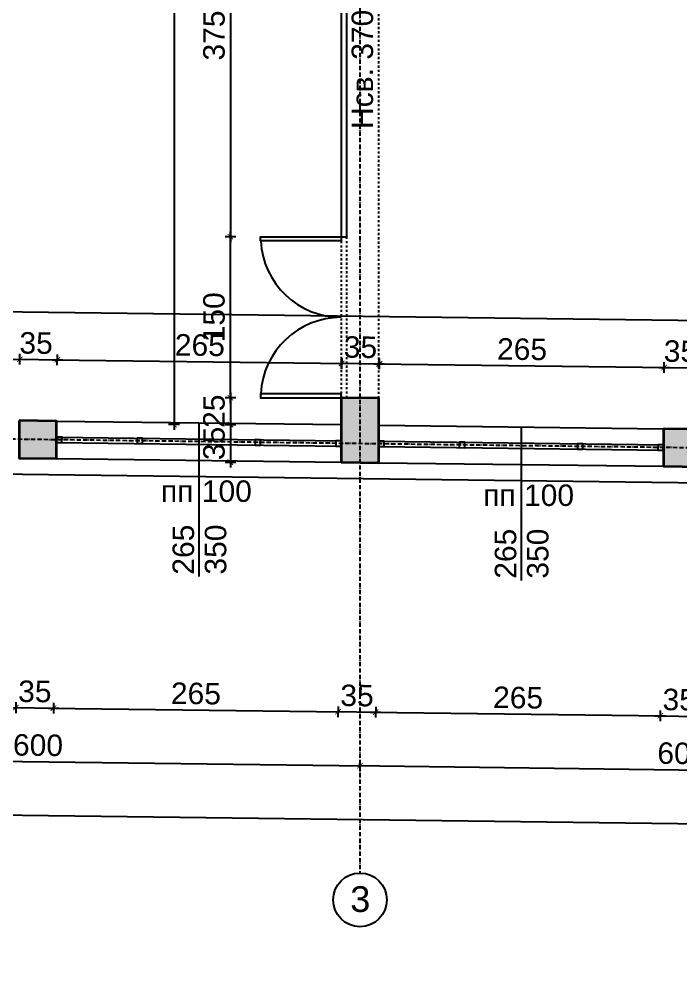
# Model space of a CAD drawing. Header units: inches. Extents: x -72385 to 39588, y -6525 to 66685.
# Drawn here: x -51102 to -50486, y 7801 to 8686 of the extents above; entities that cross this region are included whole.
import ezdxf

# ---------------------------------------------------------------- set-up
doc = ezdxf.new("R2010")
doc.units = ezdxf.units.IN
doc.header["$MEASUREMENT"] = 0
doc.linetypes.add('DashDot', pattern=[0.6, 0.4, -0.1, 0, -0.1])
doc.linetypes.add('Hidden', pattern=[0.4, 0.2, -0.2])
for name, color, linetype, lineweight in [('Врати', 251, 'Continuous', 25), ('Изгледни линии', 253, 'Continuous', 25), ('Надписи Hсв', 252, 'Continuous', 25), ('Надписи коти външни', 252, 'Continuous', 25), ('Надписи коти вътрешни', 252, 'Continuous', 25), ('Надписи Оси', 252, 'Continuous', 25), ('Надписи прозорци', 252, 'Continuous', 25), ('Оси', 252, 'DashDot', 25), ('Прозорци', 251, 'Continuous', 25), ('Пунктир', 253, 'Hidden', 25), ('Разрезни линии', 7, 'Continuous', 35), ('Щрих стени', 254, 'Continuous', 25)]:
    doc.layers.add(name, color=color, linetype=linetype, lineweight=lineweight)
doc.styles.add('Arial Regular', font='arial.ttf')
doc.styles.get("Standard").update_dxf_attribs({"font": 'arial.ttf'})
doc.dimstyles.new('Annotative', dxfattribs={"dimscale": 0, "dimtxt": 20, "dimasz": 5, "dimexe": 5, "dimexo": 5, "dimgap": 5, "dimtad": 1, "dimdec": 0, "dimzin": 0, "dimdsep": 46, "dimtxsty": 'Standard', "dimblk": 'ARCHTICK', "dimcen": 5, "dimdle": 5, "dimadec": 0, "dimazin": 0, "dimtfac": 1, "dimtdec": 0, "dimtofl": 0, "dimtmove": 0, "dimatfit": 3, "dimldrblk": 'ARCHTICK', "dimfxl": 5, "dimfxlon": 1, "dimtolj": 1, "dimtzin": 0, "dimarcsym": 1})

# ---------------------------------------------------------------- blocks, each defined once
blk = doc.blocks.new('_ArchTick')
at = {"color": 0, "linetype": 'ByBlock', "const_width": 0.15}
blk.add_lwpolyline([(-0.5, -0.5), (0.5, 0.5)], dxfattribs=at)
blk = doc.blocks.new('*D655')
at = {"layer": 'Defpoints', "color": 0, "ltscale": 50, "transparency": 16777216}
for p in [(-50802.34, 8858.1), (-50905.51, 8483.08), (-50803.06, 8483.08)]:
    blk.add_point(p, dxfattribs=at)
at = {"layer": 'Надписи коти вътрешни', "color": 0, "lineweight": -2, "ltscale": 50, "transparency": 16777216}
for p, q in [((-50905.51, 8863.1), (-50905.51, 8478.08)), ((-50900.51, 8858.1), (-50910.51, 8858.1)), ((-50900.51, 8483.08), (-50910.51, 8483.08))]:
    blk.add_line(p, q, dxfattribs=at)
at = {"layer": 'Надписи коти вътрешни', "color": 0, "lineweight": -2, "ltscale": 50, "transparency": 16777216, "xscale": 5, "yscale": 5, "zscale": 5}
for p, rotation in [((-50905.51, 8858.1), 90), ((-50905.51, 8483.08), 270)]:
    blk.add_blockref('_ArchTick', p, dxfattribs=dict(at, rotation=rotation))
at = {"layer": 'Надписи коти вътрешни', "color": 0, "ltscale": 50, "transparency": 16777216, "insert": (-50920.72, 8670.59), "char_height": 20, "attachment_point": 5, "rotation": 90}
blk.add_mtext('\\A1;375', dxfattribs=at)
blk = doc.blocks.new('*D656')
at = {"layer": 'Defpoints', "color": 0, "ltscale": 50, "transparency": 16777216}
for p in [(-50802.34, 8333.06), (-50905.51, 8308.06), (-50802.34, 8308.06)]:
    blk.add_point(p, dxfattribs=at)
at = {"layer": 'Надписи коти вътрешни', "color": 0, "lineweight": -2, "ltscale": 50, "transparency": 16777216}
for p, q in [((-50905.51, 8338.06), (-50905.51, 8303.06)), ((-50900.51, 8333.06), (-50910.51, 8333.06)), ((-50900.51, 8308.06), (-50910.51, 8308.06))]:
    blk.add_line(p, q, dxfattribs=at)
at = {"layer": 'Надписи коти вътрешни', "color": 0, "lineweight": -2, "ltscale": 50, "transparency": 16777216, "xscale": 5, "yscale": 5, "zscale": 5}
for p, rotation in [((-50905.51, 8333.06), 90), ((-50905.51, 8308.06), 270)]:
    blk.add_blockref('_ArchTick', p, dxfattribs=dict(at, rotation=rotation))
at = {"layer": 'Надписи коти вътрешни', "color": 0, "ltscale": 50, "transparency": 16777216, "insert": (-50920.72, 8320.56), "char_height": 20, "attachment_point": 5, "rotation": 90}
blk.add_mtext('\\A1;25', dxfattribs=at)
blk = doc.blocks.new('*D643')
at = {"layer": 'Defpoints', "color": 0, "ltscale": 50, "transparency": 16777216}
for p in [(-50802.34, 10073.2), (-50958.01, 8308.06), (-50802.34, 8308.06)]:
    blk.add_point(p, dxfattribs=at)
at = {"layer": 'Надписи коти вътрешни', "color": 0, "lineweight": -2, "ltscale": 50, "transparency": 16777216}
for p, q in [((-50953.01, 10073.2), (-50963.01, 10073.2)), ((-50958.01, 10078.2), (-50958.01, 8303.06)), ((-50953.01, 8308.06), (-50963.01, 8308.06))]:
    blk.add_line(p, q, dxfattribs=at)
at = {"layer": 'Надписи коти вътрешни', "color": 0, "lineweight": -2, "ltscale": 50, "transparency": 16777216, "xscale": 5, "yscale": 5, "zscale": 5}
for p, rotation in [((-50958.01, 10073.2), 90), ((-50958.01, 8308.06), 270)]:
    blk.add_blockref('_ArchTick', p, dxfattribs=dict(at, rotation=rotation))
at = {"layer": 'Надписи коти вътрешни', "color": 0, "ltscale": 50, "transparency": 16777216, "insert": (-50973.23, 9190.63), "char_height": 20, "attachment_point": 5, "rotation": 90}
blk.add_mtext('\\A1;1765', dxfattribs=at)
blk = doc.blocks.new('*D644')
at = {"layer": 'Defpoints', "color": 0, "ltscale": 50, "transparency": 16777216}
for p in [(-51101.61, 8368.95), (-51367.34, 8315.25), (-51102.34, 8311.88)]:
    blk.add_point(p, dxfattribs=at)
at = {"layer": 'Надписи коти вътрешни', "color": 0, "lineweight": -2, "ltscale": 50, "transparency": 16777216}
for p, q in [((-51366.67, 8367.32), (-51366.55, 8377.32)), ((-51101.67, 8363.95), (-51101.55, 8373.95)), ((-51371.61, 8372.39), (-51096.61, 8368.89))]:
    blk.add_line(p, q, dxfattribs=at)
at = {"layer": 'Надписи коти вътрешни', "color": 0, "lineweight": -2, "ltscale": 50, "transparency": 16777216, "xscale": 5, "yscale": 5, "zscale": 5}
for p, rotation in [((-51366.61, 8372.32), 179.270628652547), ((-51101.61, 8368.95), 359.270628652547)]:
    blk.add_blockref('_ArchTick', p, dxfattribs=dict(at, rotation=rotation))
at = {"layer": 'Надписи коти вътрешни', "color": 0, "ltscale": 50, "transparency": 16777216, "insert": (-51233.92, 8385.85), "char_height": 20, "attachment_point": 5, "rotation": 359.27063}
blk.add_mtext('\\A1;265', dxfattribs=at)
blk = doc.blocks.new('*D645')
at = {"layer": 'Defpoints', "color": 0, "ltscale": 50, "transparency": 16777216}
for p in [(-51066.61, 8368.5), (-51102.34, 8311.88), (-51067.34, 8311.43)]:
    blk.add_point(p, dxfattribs=at)
at = {"layer": 'Надписи коти вътрешни', "color": 0, "lineweight": -2, "ltscale": 50, "transparency": 16777216}
for p, q in [((-51101.67, 8363.95), (-51101.55, 8373.95)), ((-51066.67, 8363.5), (-51066.55, 8373.5)), ((-51106.61, 8369.01), (-51061.61, 8368.44))]:
    blk.add_line(p, q, dxfattribs=at)
at = {"layer": 'Надписи коти вътрешни', "color": 0, "lineweight": -2, "ltscale": 50, "transparency": 16777216, "xscale": 5, "yscale": 5, "zscale": 5}
for p, rotation in [((-51101.61, 8368.95), 179.2706286525344), ((-51066.61, 8368.5), 359.2706286525344)]:
    blk.add_blockref('_ArchTick', p, dxfattribs=dict(at, rotation=rotation))
at = {"layer": 'Надписи коти вътрешни', "color": 0, "ltscale": 50, "transparency": 16777216, "insert": (-51086.42, 8383.98), "char_height": 20, "attachment_point": 5, "rotation": 359.27063}
blk.add_mtext('\\A1;35', dxfattribs=at)
blk = doc.blocks.new('*D622')
at = {"layer": 'Defpoints', "color": 0, "ltscale": 50, "transparency": 16777216}
for p in [(-50801.61, 8365.13), (-51067.34, 8311.43), (-50802.34, 8308.06)]:
    blk.add_point(p, dxfattribs=at)
at = {"layer": 'Надписи коти вътрешни', "color": 0, "lineweight": -2, "ltscale": 50, "transparency": 16777216}
for p, q in [((-51066.67, 8363.5), (-51066.55, 8373.5)), ((-51071.61, 8368.57), (-50796.61, 8365.07)), ((-50801.67, 8360.13), (-50801.55, 8370.13))]:
    blk.add_line(p, q, dxfattribs=at)
at = {"layer": 'Надписи коти вътрешни', "color": 0, "lineweight": -2, "ltscale": 50, "transparency": 16777216, "xscale": 5, "yscale": 5, "zscale": 5}
for p, rotation in [((-51066.61, 8368.5), 179.270628652547), ((-50801.61, 8365.13), 359.270628652547)]:
    blk.add_blockref('_ArchTick', p, dxfattribs=dict(at, rotation=rotation))
at = {"layer": 'Надписи коти вътрешни', "color": 0, "ltscale": 50, "transparency": 16777216, "insert": (-50933.92, 8382.03), "char_height": 20, "attachment_point": 5, "rotation": 359.27063}
blk.add_mtext('\\A1;265', dxfattribs=at)
blk = doc.blocks.new('*D623')
at = {"layer": 'Defpoints', "color": 0, "ltscale": 50, "transparency": 16777216}
for p in [(-50767.06, 8364.69), (-50802.34, 8343.06), (-50767.34, 8342.61)]:
    blk.add_point(p, dxfattribs=at)
at = {"layer": 'Надписи коти вътрешни', "color": 0, "lineweight": -2, "ltscale": 50, "transparency": 16777216}
for p, q in [((-50807.06, 8365.2), (-50762.06, 8364.63)), ((-50802.12, 8360.14), (-50801.99, 8370.14)), ((-50767.12, 8359.69), (-50766.99, 8369.69))]:
    blk.add_line(p, q, dxfattribs=at)
at = {"layer": 'Надписи коти вътрешни', "color": 0, "lineweight": -2, "ltscale": 50, "transparency": 16777216, "xscale": 5, "yscale": 5, "zscale": 5}
for p, rotation in [((-50802.06, 8365.14), 179.2706286525459), ((-50767.06, 8364.69), 359.270628652546)]:
    blk.add_blockref('_ArchTick', p, dxfattribs=dict(at, rotation=rotation))
at = {"layer": 'Надписи коти вътрешни', "color": 0, "ltscale": 50, "transparency": 16777216, "insert": (-50784.36, 8380.13), "char_height": 20, "attachment_point": 5, "rotation": 359.27063}
blk.add_mtext('\\A1;35', dxfattribs=at)
blk = doc.blocks.new('*D624')
at = {"layer": 'Defpoints', "color": 0, "ltscale": 50, "transparency": 16777216}
for p in [(-50501.61, 8361.31), (-50767.34, 8307.61), (-50502.34, 8304.24)]:
    blk.add_point(p, dxfattribs=at)
at = {"layer": 'Надписи коти вътрешни', "color": 0, "lineweight": -2, "ltscale": 50, "transparency": 16777216}
for p, q in [((-50771.61, 8364.75), (-50496.61, 8361.25)), ((-50766.67, 8359.68), (-50766.55, 8369.68)), ((-50501.67, 8356.31), (-50501.55, 8366.31))]:
    blk.add_line(p, q, dxfattribs=at)
at = {"layer": 'Надписи коти вътрешни', "color": 0, "lineweight": -2, "ltscale": 50, "transparency": 16777216, "xscale": 5, "yscale": 5, "zscale": 5}
for p, rotation in [((-50766.61, 8364.68), 179.270628652547), ((-50501.61, 8361.31), 359.270628652547)]:
    blk.add_blockref('_ArchTick', p, dxfattribs=dict(at, rotation=rotation))
at = {"layer": 'Надписи коти вътрешни', "color": 0, "ltscale": 50, "transparency": 16777216, "insert": (-50633.92, 8378.21), "char_height": 20, "attachment_point": 5, "rotation": 359.27063}
blk.add_mtext('\\A1;265', dxfattribs=at)
blk = doc.blocks.new('*D625')
at = {"layer": 'Defpoints', "color": 0, "ltscale": 50, "transparency": 16777216}
for p in [(-50466.61, 8360.87), (-50502.34, 8304.24), (-50467.34, 8303.79)]:
    blk.add_point(p, dxfattribs=at)
at = {"layer": 'Надписи коти вътрешни', "color": 0, "lineweight": -2, "ltscale": 50, "transparency": 16777216}
for p, q in [((-50501.67, 8356.31), (-50501.55, 8366.31)), ((-50466.67, 8355.87), (-50466.55, 8365.86)), ((-50506.61, 8361.37), (-50461.61, 8360.8))]:
    blk.add_line(p, q, dxfattribs=at)
at = {"layer": 'Надписи коти вътрешни', "color": 0, "lineweight": -2, "ltscale": 50, "transparency": 16777216, "xscale": 5, "yscale": 5, "zscale": 5}
for p, rotation in [((-50501.61, 8361.31), 179.2706286525344), ((-50466.61, 8360.87), 359.2706286525344)]:
    blk.add_blockref('_ArchTick', p, dxfattribs=dict(at, rotation=rotation))
at = {"layer": 'Надписи коти вътрешни', "color": 0, "ltscale": 50, "transparency": 16777216, "insert": (-50486.42, 8376.34), "char_height": 20, "attachment_point": 5, "rotation": 359.27063}
blk.add_mtext('\\A1;35', dxfattribs=at)
blk = doc.blocks.new('*D685')
at = {"layer": 'Defpoints', "color": 0, "ltscale": 50, "transparency": 16777216}
for p in [(-47201.05, 8363.57), (-51367.34, 8315.25), (-47202.34, 8262.23)]:
    blk.add_point(p, dxfattribs=at)
at = {"layer": 'Надписи коти вътрешни', "color": 0, "lineweight": -2, "ltscale": 50, "transparency": 16777216}
for p, q in [((-51366.11, 8411.59), (-51365.98, 8421.59)), ((-51371.05, 8416.65), (-47196.05, 8363.5)), ((-47201.11, 8358.57), (-47200.98, 8368.57))]:
    blk.add_line(p, q, dxfattribs=at)
at = {"layer": 'Надписи коти вътрешни', "color": 0, "lineweight": -2, "ltscale": 50, "transparency": 16777216, "xscale": 5, "yscale": 5, "zscale": 5}
for p, rotation in [((-51366.05, 8416.59), 179.2706286525471), ((-47201.05, 8363.57), 359.2706286525471)]:
    blk.add_blockref('_ArchTick', p, dxfattribs=dict(at, rotation=rotation))
at = {"layer": 'Надписи коти вътрешни', "color": 0, "ltscale": 50, "transparency": 16777216, "insert": (-49283.35, 8405.29), "char_height": 20, "attachment_point": 5, "rotation": 359.27063}
blk.add_mtext('\\A1;4165', dxfattribs=at)
blk = doc.blocks.new('*D762')
at = {"layer": 'Defpoints', "color": 0, "ltscale": 50, "transparency": 16777216}
for p in [(-50905.51, 8483.07), (-50802.34, 8483.07), (-50802.34, 8333.06)]:
    blk.add_point(p, dxfattribs=at)
at = {"layer": 'Надписи коти вътрешни', "color": 0, "lineweight": -2, "ltscale": 50, "transparency": 16777216}
for p, q in [((-50905.51, 8328.06), (-50905.51, 8488.07)), ((-50900.51, 8483.07), (-50910.51, 8483.07)), ((-50900.51, 8333.06), (-50910.51, 8333.06))]:
    blk.add_line(p, q, dxfattribs=at)
at = {"layer": 'Надписи коти вътрешни', "color": 0, "lineweight": -2, "ltscale": 50, "transparency": 16777216, "xscale": 5, "yscale": 5, "zscale": 5}
for p, rotation in [((-50905.51, 8483.07), 90), ((-50905.51, 8333.06), 270)]:
    blk.add_blockref('_ArchTick', p, dxfattribs=dict(at, rotation=rotation))
at = {"layer": 'Надписи коти вътрешни', "color": 0, "ltscale": 50, "transparency": 16777216, "insert": (-50920.72, 8408.06), "char_height": 20, "attachment_point": 5, "rotation": 90}
blk.add_mtext('\\A1;150', dxfattribs=at)
blk = doc.blocks.new('*D6048')
at = {"layer": 'Defpoints', "color": 0, "ltscale": 50, "transparency": 16777216}
for p in [(-51367.34, 8280.25), (-51102.34, 8276.87), (-51105.3, 8044.39)]:
    blk.add_point(p, dxfattribs=at)
at = {"layer": 'Надписи коти външни', "color": 0, "lineweight": -2, "ltscale": 50, "transparency": 16777216}
for p, q in [((-51375.3, 8047.83), (-51100.3, 8044.33)), ((-51370.23, 8052.77), (-51370.36, 8042.77)), ((-51105.23, 8049.39), (-51105.36, 8039.39))]:
    blk.add_line(p, q, dxfattribs=at)
at = {"layer": 'Надписи коти външни', "color": 0, "lineweight": -2, "ltscale": 50, "transparency": 16777216, "xscale": 5, "yscale": 5, "zscale": 5}
for p, rotation in [((-51370.3, 8047.77), 179.2706286525463), ((-51105.3, 8044.39), 359.2706286525462)]:
    blk.add_blockref('_ArchTick', p, dxfattribs=dict(at, rotation=rotation))
at = {"layer": 'Надписи коти външни', "color": 0, "ltscale": 50, "transparency": 16777216, "insert": (-51237.6, 8061.29), "char_height": 20, "attachment_point": 5, "rotation": 359.27063}
blk.add_mtext('\\A1;265', dxfattribs=at)
blk = doc.blocks.new('*D6049')
at = {"layer": 'Defpoints', "color": 0, "ltscale": 50, "transparency": 16777216}
for p in [(-51102.34, 8276.87), (-51067.34, 8276.43), (-51070.3, 8043.95)]:
    blk.add_point(p, dxfattribs=at)
at = {"layer": 'Надписи коти външни', "color": 0, "lineweight": -2, "ltscale": 50, "transparency": 16777216}
for p, q in [((-51105.23, 8049.39), (-51105.36, 8039.39)), ((-51070.23, 8048.95), (-51070.36, 8038.95)), ((-51110.3, 8044.46), (-51065.3, 8043.88))]:
    blk.add_line(p, q, dxfattribs=at)
at = {"layer": 'Надписи коти външни', "color": 0, "lineweight": -2, "ltscale": 50, "transparency": 16777216, "xscale": 5, "yscale": 5, "zscale": 5}
for p, rotation in [((-51105.3, 8044.39), 179.2706286525461), ((-51070.3, 8043.95), 359.2706286525461)]:
    blk.add_blockref('_ArchTick', p, dxfattribs=dict(at, rotation=rotation))
at = {"layer": 'Надписи коти външни', "color": 0, "ltscale": 50, "transparency": 16777216, "insert": (-51087.6, 8059.39), "char_height": 20, "attachment_point": 5, "rotation": 359.27063}
blk.add_mtext('\\A1;35', dxfattribs=at)
blk = doc.blocks.new('*D6050')
at = {"layer": 'Defpoints', "color": 0, "ltscale": 50, "transparency": 16777216}
for p in [(-51067.34, 8276.43), (-50802.34, 8273.05), (-50805.3, 8040.57)]:
    blk.add_point(p, dxfattribs=at)
at = {"layer": 'Надписи коти външни', "color": 0, "lineweight": -2, "ltscale": 50, "transparency": 16777216}
for p, q in [((-51070.23, 8048.95), (-51070.36, 8038.95)), ((-50805.23, 8045.57), (-50805.36, 8035.57)), ((-51075.3, 8044.01), (-50800.3, 8040.51))]:
    blk.add_line(p, q, dxfattribs=at)
at = {"layer": 'Надписи коти външни', "color": 0, "lineweight": -2, "ltscale": 50, "transparency": 16777216, "xscale": 5, "yscale": 5, "zscale": 5}
for p, rotation in [((-51070.3, 8043.95), 179.2706286525447), ((-50805.3, 8040.57), 359.2706286525447)]:
    blk.add_blockref('_ArchTick', p, dxfattribs=dict(at, rotation=rotation))
at = {"layer": 'Надписи коти външни', "color": 0, "ltscale": 50, "transparency": 16777216, "insert": (-50937.6, 8057.47), "char_height": 20, "attachment_point": 5, "rotation": 359.27063}
blk.add_mtext('\\A1;265', dxfattribs=at)
blk = doc.blocks.new('*D6051')
at = {"layer": 'Defpoints', "color": 0, "ltscale": 50, "transparency": 16777216}
for p in [(-50802.34, 8273.05), (-50767.34, 8272.61), (-50770.3, 8040.13)]:
    blk.add_point(p, dxfattribs=at)
at = {"layer": 'Надписи коти външни', "color": 0, "lineweight": -2, "ltscale": 50, "transparency": 16777216}
for p, q in [((-50805.23, 8045.57), (-50805.36, 8035.57)), ((-50810.3, 8040.64), (-50765.3, 8040.06)), ((-50770.23, 8045.13), (-50770.36, 8035.13))]:
    blk.add_line(p, q, dxfattribs=at)
at = {"layer": 'Надписи коти външни', "color": 0, "lineweight": -2, "ltscale": 50, "transparency": 16777216, "xscale": 5, "yscale": 5, "zscale": 5}
for p, rotation in [((-50805.3, 8040.57), 179.2706286525285), ((-50770.3, 8040.13), 359.2706286525286)]:
    blk.add_blockref('_ArchTick', p, dxfattribs=dict(at, rotation=rotation))
at = {"layer": 'Надписи коти външни', "color": 0, "ltscale": 50, "transparency": 16777216, "insert": (-50787.6, 8055.57), "char_height": 20, "attachment_point": 5, "rotation": 359.27063}
blk.add_mtext('\\A1;35', dxfattribs=at)
blk = doc.blocks.new('*D6073')
at = {"layer": 'Defpoints', "color": 0, "ltscale": 50, "transparency": 16777216}
for p in [(-50767.34, 8272.61), (-50502.34, 8269.23), (-50505.3, 8036.75)]:
    blk.add_point(p, dxfattribs=at)
at = {"layer": 'Надписи коти външни', "color": 0, "lineweight": -2, "ltscale": 50, "transparency": 16777216}
for p, q in [((-50775.3, 8040.19), (-50500.3, 8036.69)), ((-50770.23, 8045.13), (-50770.36, 8035.13)), ((-50505.23, 8041.75), (-50505.36, 8031.75))]:
    blk.add_line(p, q, dxfattribs=at)
at = {"layer": 'Надписи коти външни', "color": 0, "lineweight": -2, "ltscale": 50, "transparency": 16777216, "xscale": 5, "yscale": 5, "zscale": 5}
for p, rotation in [((-50770.3, 8040.13), 179.270628652549), ((-50505.3, 8036.75), 359.270628652549)]:
    blk.add_blockref('_ArchTick', p, dxfattribs=dict(at, rotation=rotation))
at = {"layer": 'Надписи коти външни', "color": 0, "ltscale": 50, "transparency": 16777216, "insert": (-50637.6, 8053.65), "char_height": 20, "attachment_point": 5, "rotation": 359.27063}
blk.add_mtext('\\A1;265', dxfattribs=at)
blk = doc.blocks.new('*D6074')
at = {"layer": 'Defpoints', "color": 0, "ltscale": 50, "transparency": 16777216}
for p in [(-50502.34, 8269.23), (-50467.34, 8268.79), (-50470.3, 8036.31)]:
    blk.add_point(p, dxfattribs=at)
at = {"layer": 'Надписи коти външни', "color": 0, "lineweight": -2, "ltscale": 50, "transparency": 16777216}
for p, q in [((-50510.3, 8036.82), (-50465.3, 8036.24)), ((-50505.23, 8041.75), (-50505.36, 8031.75)), ((-50470.23, 8041.31), (-50470.36, 8031.31))]:
    blk.add_line(p, q, dxfattribs=at)
at = {"layer": 'Надписи коти външни', "color": 0, "lineweight": -2, "ltscale": 50, "transparency": 16777216, "xscale": 5, "yscale": 5, "zscale": 5}
for p, rotation in [((-50505.3, 8036.75), 179.2706286525463), ((-50470.3, 8036.31), 359.2706286525462)]:
    blk.add_blockref('_ArchTick', p, dxfattribs=dict(at, rotation=rotation))
at = {"layer": 'Надписи коти външни', "color": 0, "ltscale": 50, "transparency": 16777216, "insert": (-50487.6, 8051.75), "char_height": 20, "attachment_point": 5, "rotation": 359.27063}
blk.add_mtext('\\A1;35', dxfattribs=at)
blk = doc.blocks.new('*D6137')
at = {"layer": 'Defpoints', "color": 0, "ltscale": 50, "transparency": 16777216}
for p in [(-51384.84, 7997.95), (-50784.84, 7990.31), (-50784.84, 7990.31)]:
    blk.add_point(p, dxfattribs=at)
at = {"layer": 'Надписи коти външни', "color": 0, "lineweight": -2, "ltscale": 50, "transparency": 16777216}
for p, q in [((-51389.84, 7998.01), (-50779.84, 7990.24)), ((-51384.84, 7997.95), (-51384.9, 7992.95)), ((-50784.84, 7990.31), (-50784.9, 7985.31))]:
    blk.add_line(p, q, dxfattribs=at)
at = {"layer": 'Надписи коти външни', "color": 0, "lineweight": -2, "ltscale": 50, "transparency": 16777216, "xscale": 5, "yscale": 5, "zscale": 5}
for p, rotation in [((-51384.84, 7997.95), 179.2706286525473), ((-50784.84, 7990.31), 359.2706286525473)]:
    blk.add_blockref('_ArchTick', p, dxfattribs=dict(at, rotation=rotation))
at = {"layer": 'Надписи коти външни', "color": 0, "ltscale": 50, "transparency": 16777216, "insert": (-51084.64, 8009.34), "char_height": 20, "attachment_point": 5, "rotation": 359.27063}
blk.add_mtext('\\A1;600', dxfattribs=at)
blk = doc.blocks.new('*D6138')
at = {"layer": 'Defpoints', "color": 0, "ltscale": 50, "transparency": 16777216}
for p in [(-50784.84, 7990.31), (-50184.84, 7982.67), (-50184.84, 7982.67)]:
    blk.add_point(p, dxfattribs=at)
at = {"layer": 'Надписи коти външни', "color": 0, "lineweight": -2, "ltscale": 50, "transparency": 16777216}
for p, q in [((-50784.84, 7990.31), (-50784.77, 7995.31)), ((-50789.84, 7990.37), (-50179.84, 7982.61)), ((-50184.84, 7982.67), (-50184.77, 7987.67))]:
    blk.add_line(p, q, dxfattribs=at)
at = {"layer": 'Надписи коти външни', "color": 0, "lineweight": -2, "ltscale": 50, "transparency": 16777216, "xscale": 5, "yscale": 5, "zscale": 5}
for p, rotation in [((-50784.84, 7990.31), 179.2706286525473), ((-50184.84, 7982.67), 359.2706286525473)]:
    blk.add_blockref('_ArchTick', p, dxfattribs=dict(at, rotation=rotation))
at = {"layer": 'Надписи коти външни', "color": 0, "ltscale": 50, "transparency": 16777216, "insert": (-50484.64, 8001.7), "char_height": 20, "attachment_point": 5, "rotation": 359.27063}
blk.add_mtext('\\A1;600', dxfattribs=at)
blk = doc.blocks.new('*D6190')
at = {"layer": 'Defpoints', "color": 0, "ltscale": 50, "transparency": 16777216}
for p in [(-52317.34, 8292.34), (-40222.34, 8138.36), (-40226.57, 7805.89)]:
    blk.add_point(p, dxfattribs=at)
at = {"layer": 'Надписи коти външни', "color": 0, "lineweight": -2, "ltscale": 50, "transparency": 16777216}
for p, q in [((-52326.57, 7959.93), (-40221.57, 7805.83)), ((-52321.51, 7964.87), (-52321.63, 7954.87)), ((-40226.51, 7810.89), (-40226.63, 7800.89))]:
    blk.add_line(p, q, dxfattribs=at)
at = {"layer": 'Надписи коти външни', "color": 0, "lineweight": -2, "ltscale": 50, "transparency": 16777216, "xscale": 5, "yscale": 5, "zscale": 5}
for p, rotation in [((-52321.57, 7959.87), 179.2706286525472), ((-40226.57, 7805.89), 359.2706286525473)]:
    blk.add_blockref('_ArchTick', p, dxfattribs=dict(at, rotation=rotation))
at = {"layer": 'Надписи коти външни', "color": 0, "ltscale": 50, "transparency": 16777216, "insert": (-46273.88, 7898.09), "char_height": 20, "attachment_point": 5, "rotation": 359.27063}
blk.add_mtext('\\A1;12095', dxfattribs=at)
blk = doc.blocks.new('*D7838')
at = {"layer": 'Defpoints', "color": 0, "ltscale": 10, "transparency": 16777216}
for p in [(-50944.3, 8308.06), (-50944.3, 8273.05), (-50905.51, 8273.05)]:
    blk.add_point(p, dxfattribs=at)
at = {"layer": 'Надписи коти вътрешни', "color": 0, "lineweight": -2, "ltscale": 10, "transparency": 16777216}
for p, q in [((-50905.51, 8313.06), (-50905.51, 8268.05)), ((-50910.51, 8308.06), (-50900.51, 8308.06)), ((-50910.51, 8273.05), (-50900.51, 8273.05))]:
    blk.add_line(p, q, dxfattribs=at)
at = {"layer": 'Надписи коти вътрешни', "color": 0, "lineweight": -2, "ltscale": 10, "transparency": 16777216, "xscale": 5, "yscale": 5, "zscale": 5}
for p, rotation in [((-50905.51, 8308.06), 90), ((-50905.51, 8273.05), 270)]:
    blk.add_blockref('_ArchTick', p, dxfattribs=dict(at, rotation=rotation))
at = {"layer": 'Надписи коти вътрешни', "color": 0, "ltscale": 10, "transparency": 16777216, "insert": (-50920.72, 8290.56), "char_height": 20, "attachment_point": 5, "rotation": 90}
blk.add_mtext('\\A1;35', dxfattribs=at)

msp = doc.modelspace()

# ---------------------------------------------------------------- hatches: boundary and pattern name
at = {"layer": 'Щрих стени', "ltscale": 10}
h = msp.add_hatch(color=256, dxfattribs=at)
h.dxf.hatch_style = 1
h.paths.add_polyline_path([(-51067.34, 8311.43), (-51102.34, 8311.88), (-51102.34, 8276.87), (-51067.34, 8276.43)])
h.paths.add_polyline_path([(-50767.34, 8332.61), (-50802.34, 8333.06), (-50802.34, 8273.05), (-50767.34, 8272.61)])
h.paths.add_polyline_path([(-50467.34, 8303.79), (-50502.34, 8304.24), (-50502.34, 8269.23), (-50467.34, 8268.79)])
h.paths.add_polyline_path([(-50167.34, 8324.97), (-50202.34, 8325.42), (-50202.34, 8265.42), (-50167.34, 8264.97)])
h.paths.add_polyline_path([(-49867.34, 8296.15), (-49902.34, 8296.6), (-49902.34, 8261.6), (-49867.34, 8261.15)])
h.paths.add_polyline_path([(-49567.34, 8317.34), (-49602.34, 8317.78), (-49602.34, 8257.78), (-49567.34, 8257.33)])
h.paths.add_polyline_path([(-49267.34, 8288.52), (-49302.34, 8288.96), (-49302.34, 8253.96), (-49267.34, 8253.51)])
h.paths.add_polyline_path([(-48967.34, 8309.7), (-49002.34, 8310.14), (-49002.34, 8250.14), (-48967.34, 8249.69)])
h.paths.add_polyline_path([(-48667.34, 8280.88), (-48702.34, 8281.32), (-48702.34, 8246.32), (-48667.34, 8245.87)])
h.paths.add_polyline_path([(-48367.34, 8302.06), (-48402.34, 8302.51), (-48402.34, 8242.5), (-48367.34, 8242.05)])
h.paths.add_polyline_path([(-48067.34, 8273.24), (-48102.34, 8273.68), (-48102.34, 8238.68), (-48067.34, 8238.24)])
h.paths.add_polyline_path([(-47767.34, 8294.42), (-47802.34, 8294.87), (-47802.34, 8234.86), (-47767.34, 8234.42)])
h.paths.add_polyline_path([(-47467.34, 8265.6), (-47502.34, 8266.05), (-47502.34, 8231.04), (-47467.34, 8230.6)])

# ---------------------------------------------------------------- linework, layer by layer
at = {"layer": 'Врати', "ltscale": 50}
for points in [[(-50802.34, 8483.07), (-50802.34, 8479.32), (-50877.34, 8479.32), (-50877.34, 8483.07)], [(-50802.34, 8333.06), (-50802.34, 8336.81), (-50877.34, 8336.81), (-50877.34, 8333.06)]]:
    msp.add_lwpolyline(points, close=True, dxfattribs=at)
for centre, start, end in [((-50802.34, 8483.07), 182.86598, 270), ((-50802.34, 8333.06), 90, 177.13402)]:
    msp.add_arc(centre, 75.01, start, end, dxfattribs=at)
at = {"layer": 'Изгледни линии', "ltscale": 50}
for p, q in [((-50802.34, 8858.1), (-50802.34, 8483.07)), ((-50797.34, 8858.04), (-50797.34, 8483.01)), ((-50802.34, 8483.07), (-50797.34, 8483.01)), ((-51067.34, 8311.43), (-50802.34, 8308.06)), ((-50767.34, 8307.61), (-50502.34, 8304.24)), ((-51067.34, 8276.43), (-50802.34, 8273.05)), ((-51982.34, 8273.07), (-47487.34, 8215.85)), ((-50767.34, 8272.61), (-50502.34, 8269.23))]:
    msp.add_line(p, q, dxfattribs=at)
at = {"layer": 'Надписи Оси', "ltscale": 50}
msp.add_circle((-50784.84, 7865.3), 25, dxfattribs=at)
at = {"layer": 'Надписи прозорци', "ltscale": 50}
for p, q in [((-50934.84, 8309.74), (-50934.84, 8166.59)), ((-50634.84, 8305.92), (-50634.84, 8162.77))]:
    msp.add_line(p, q, dxfattribs=at)
at = {"layer": 'Оси', "ltscale": 10}
for p, q in [((-50784.84, 10490.51), (-50784.84, 7890.3)), ((-39839.84, 8151), (-52699.84, 8314.71))]:
    msp.add_line(p, q, dxfattribs=at)
at = {"layer": 'Прозорци', "ltscale": 50}
for p, q in [((-51067.34, 8296.43), (-50802.34, 8293.06)), ((-51067.34, 8291.43), (-50802.34, 8288.06)), ((-50767.34, 8292.61), (-50502.34, 8289.24)), ((-50767.34, 8287.61), (-50502.34, 8284.24))]:
    msp.add_line(p, q, dxfattribs=at)
for points in [[(-51067.34, 8291.43), (-51062.34, 8291.36), (-51062.27, 8296.36), (-51067.27, 8296.43), (-51067.34, 8291.43)], [(-50992.35, 8290.47), (-50987.35, 8290.41), (-50987.29, 8295.41), (-50992.29, 8295.47), (-50992.35, 8290.47)], [(-50882.39, 8289.07), (-50877.39, 8289.01), (-50877.33, 8294.01), (-50882.32, 8294.07), (-50882.39, 8289.07)], [(-50807.4, 8288.12), (-50802.4, 8288.06), (-50802.34, 8293.06), (-50807.34, 8293.12), (-50807.4, 8288.12)], [(-50767.34, 8287.61), (-50762.34, 8287.55), (-50762.27, 8292.55), (-50767.27, 8292.61), (-50767.34, 8287.61)], [(-50692.35, 8286.65), (-50687.35, 8286.59), (-50687.29, 8291.59), (-50692.29, 8291.65), (-50692.35, 8286.65)], [(-50582.39, 8285.25), (-50577.39, 8285.19), (-50577.33, 8290.19), (-50582.32, 8290.25), (-50582.39, 8285.25)], [(-50507.4, 8284.31), (-50502.4, 8284.24), (-50502.34, 8289.24), (-50507.34, 8289.31), (-50507.4, 8284.31)]]:
    msp.add_lwpolyline(points, dxfattribs=at)
at = {"layer": 'Пунктир', "ltscale": 10}
for p, q in [((-50767.34, 8332.61), (-50767.34, 8857.66)), ((-50802.34, 8483.07), (-50802.34, 8333.06)), ((-50797.34, 8483.01), (-50797.34, 8333))]:
    msp.add_line(p, q, dxfattribs=at)
at = {"layer": 'Разрезни линии', "ltscale": 50}
for p, q in [((-50802.34, 8333.06), (-50802.34, 8273.05)), ((-50767.34, 8332.61), (-50802.34, 8333.06)), ((-50767.34, 8272.61), (-50767.34, 8332.61)), ((-50802.34, 8273.05), (-50767.34, 8272.61))]:
    msp.add_line(p, q, dxfattribs=at)
for points in [[(-51102.34, 8311.88), (-51102.34, 8276.87), (-51067.34, 8276.43), (-51067.34, 8311.43)], [(-50502.34, 8304.24), (-50502.34, 8269.23), (-50467.34, 8268.79), (-50467.34, 8303.79)]]:
    msp.add_lwpolyline(points, close=True, dxfattribs=at)

# ---------------------------------------------------------------- texts
at = {"layer": 'Надписи Hсв', "ltscale": 100, "insert": (-50792.67, 8583.51), "char_height": 20, "width": 180.4891, "attachment_point": 1, "rotation": 90, "style": 'Arial Regular'}
msp.add_mtext('\\pxt8;Hсв. 370', dxfattribs=at)
at = {"layer": 'Надписи Оси', "ltscale": 100, "insert": (-50798.16, 7878.02), "char_height": 24, "width": 27.2128, "attachment_point": 1, "style": 'Arial Regular'}
msp.add_mtext('\\pxqc;3', dxfattribs=at)
at = {"layer": 'Надписи прозорци', "ltscale": 100, "char_height": 20, "width": 180.4891, "attachment_point": 1, "style": 'Arial Regular'}
for insert in [(-50970.15, 8256.1), (-50670.15, 8252.28)]:
    msp.add_mtext('пп 100', dxfattribs=dict(at, insert=insert))
at = {"layer": 'Надписи прозорци', "ltscale": 100, "char_height": 20, "width": 180.4891, "attachment_point": 3, "rotation": 90, "style": 'Arial Regular'}
for s, insert in [('265', (-50959.35, 8214.88)), ('350', (-50929.35, 8214.97)), ('265', (-50659.35, 8211.07)), ('350', (-50629.35, 8211.15))]:
    msp.add_mtext(s, dxfattribs=dict(at, insert=insert))

# ---------------------------------------------------------------- dimensions: what is measured, and where the dimension line sits
at = {"layer": 'Надписи коти външни', "ltscale": 50}
dim = msp.add_aligned_dim(p1=(-52317.34, 8292.34), p2=(-40222.34, 8138.36), distance=-332.5, text='12095', dimstyle='Annotative', override={"dimscale": 0, "dimtix": 0, "dimtofl": 0, "dimtmove": 0, "dimatfit": 3}, dxfattribs=at)
dim.commit()
dim.dimension.update_dxf_attribs({"geometry": '*D6190', "text_midpoint": (-46273.88, 7898.09)})
for p1, p2, distance, picture, middle in [((-51367.34, 8280.25), (-51102.34, 8276.87), -232.5, '*D6048', (-51237.6, 8061.29)), ((-51067.34, 8276.43), (-50802.34, 8273.05), -232.5, '*D6050', (-50937.6, 8057.47)), ((-50767.34, 8272.61), (-50502.34, 8269.23), -232.5, '*D6073', (-50637.6, 8053.65)), ((-51384.84, 7997.95), (-50784.84, 7990.31), 0, '*D6137', (-51084.64, 8009.34)), ((-50784.84, 7990.31), (-50184.84, 7982.67), 0, '*D6138', (-50484.64, 8001.7))]:
    dim = msp.add_aligned_dim(p1=p1, p2=p2, distance=distance, dimstyle='Annotative', override={"dimscale": 0, "dimtix": 0, "dimtofl": 0, "dimtmove": 0, "dimatfit": 3}, dxfattribs=at)
    dim.commit()
    dim.dimension.update_dxf_attribs({"geometry": picture, "text_midpoint": middle})
for base, p1, p2, picture, middle in [((-51070.3, 8043.95), (-51102.34, 8276.87), (-51067.34, 8276.43), '*D6049', (-51087.8, 8044.17)), ((-50770.3, 8040.13), (-50802.34, 8273.05), (-50767.34, 8272.61), '*D6051', (-50787.8, 8040.35)), ((-50470.3, 8036.31), (-50502.34, 8269.23), (-50467.34, 8268.79), '*D6074', (-50487.8, 8036.53))]:
    dim = msp.add_linear_dim(base=base, p1=p1, p2=p2, angle=359.27063, dimstyle='Annotative', override={"dimscale": 0, "dimtix": 0, "dimtofl": 0, "dimtmove": 0, "dimatfit": 3}, dxfattribs=at)
    dim.commit()
    dim.dimension.update_dxf_attribs({"geometry": picture, "text_midpoint": middle, "dimtype": 129})
at = {"layer": 'Надписи коти вътрешни', "ltscale": 50}
for base, p1, p2, picture, middle in [((-50958.01, 8308.06), (-50802.34, 10073.2), (-50802.34, 8308.06), '*D643', (-50973.23, 9190.63)), ((-50905.51, 8483.08), (-50802.34, 8858.1), (-50803.06, 8483.08), '*D655', (-50920.72, 8670.59)), ((-50905.51, 8483.07), (-50802.34, 8333.06), (-50802.34, 8483.07), '*D762', (-50920.72, 8408.06))]:
    dim = msp.add_linear_dim(base=base, p1=p1, p2=p2, angle=90, dimstyle='Annotative', override={"dimscale": 0, "dimtix": 0, "dimtofl": 0, "dimtmove": 0, "dimatfit": 3}, dxfattribs=at)
    dim.commit()
    dim.dimension.update_dxf_attribs({"geometry": picture, "text_midpoint": middle})
for p1, p2, distance, picture, middle in [((-51367.34, 8315.25), (-47202.34, 8262.23), 101.35, '*D685', (-49283.35, 8405.29)), ((-51367.34, 8315.25), (-51102.34, 8311.88), 57.08, '*D644', (-51233.92, 8385.85)), ((-51067.34, 8311.43), (-50802.34, 8308.06), 57.08, '*D622', (-50933.92, 8382.03)), ((-50767.34, 8307.61), (-50502.34, 8304.24), 57.08, '*D624', (-50633.92, 8378.21))]:
    dim = msp.add_aligned_dim(p1=p1, p2=p2, distance=distance, dimstyle='Annotative', override={"dimscale": 0, "dimtix": 0, "dimtofl": 0, "dimtmove": 0, "dimatfit": 3}, dxfattribs=at)
    dim.commit()
    dim.dimension.update_dxf_attribs({"geometry": picture, "text_midpoint": middle})
for base, p1, p2, angle, picture, middle, dimtype in [((-51066.61, 8368.5), (-51102.34, 8311.88), (-51067.34, 8311.43), 359.27063, '*D645', (-51086.61, 8368.76), 129), ((-50767.06, 8364.69), (-50802.34, 8343.06), (-50767.34, 8342.61), 359.27063, '*D623', (-50784.56, 8364.91), 129), ((-50466.61, 8360.87), (-50502.34, 8304.24), (-50467.34, 8303.79), 359.27063, '*D625', (-50486.61, 8361.12), 129), ((-50905.51, 8308.06), (-50802.34, 8333.06), (-50802.34, 8308.06), 90, '*D656', (-50905.51, 8320.56), 128)]:
    dim = msp.add_linear_dim(base=base, p1=p1, p2=p2, angle=angle, dimstyle='Annotative', override={"dimscale": 0, "dimtix": 0, "dimtofl": 0, "dimtmove": 0, "dimatfit": 3}, dxfattribs=at)
    dim.commit()
    dim.dimension.update_dxf_attribs({"geometry": picture, "text_midpoint": middle, "dimtype": dimtype})
at = {"layer": 'Надписи коти вътрешни', "ltscale": 10}
dim = msp.add_linear_dim(base=(-50905.51, 8273.05), p1=(-50944.3, 8308.06), p2=(-50944.3, 8273.05), angle=270, dimstyle='Annotative', override={"dimscale": 0, "dimtix": 0, "dimtofl": 0, "dimtmove": 0, "dimatfit": 3}, dxfattribs=at)
dim.commit()
dim.dimension.update_dxf_attribs({"geometry": '*D7838', "text_midpoint": (-50905.51, 8290.56), "dimtype": 129})

doc.saveas('drawing.dxf')
